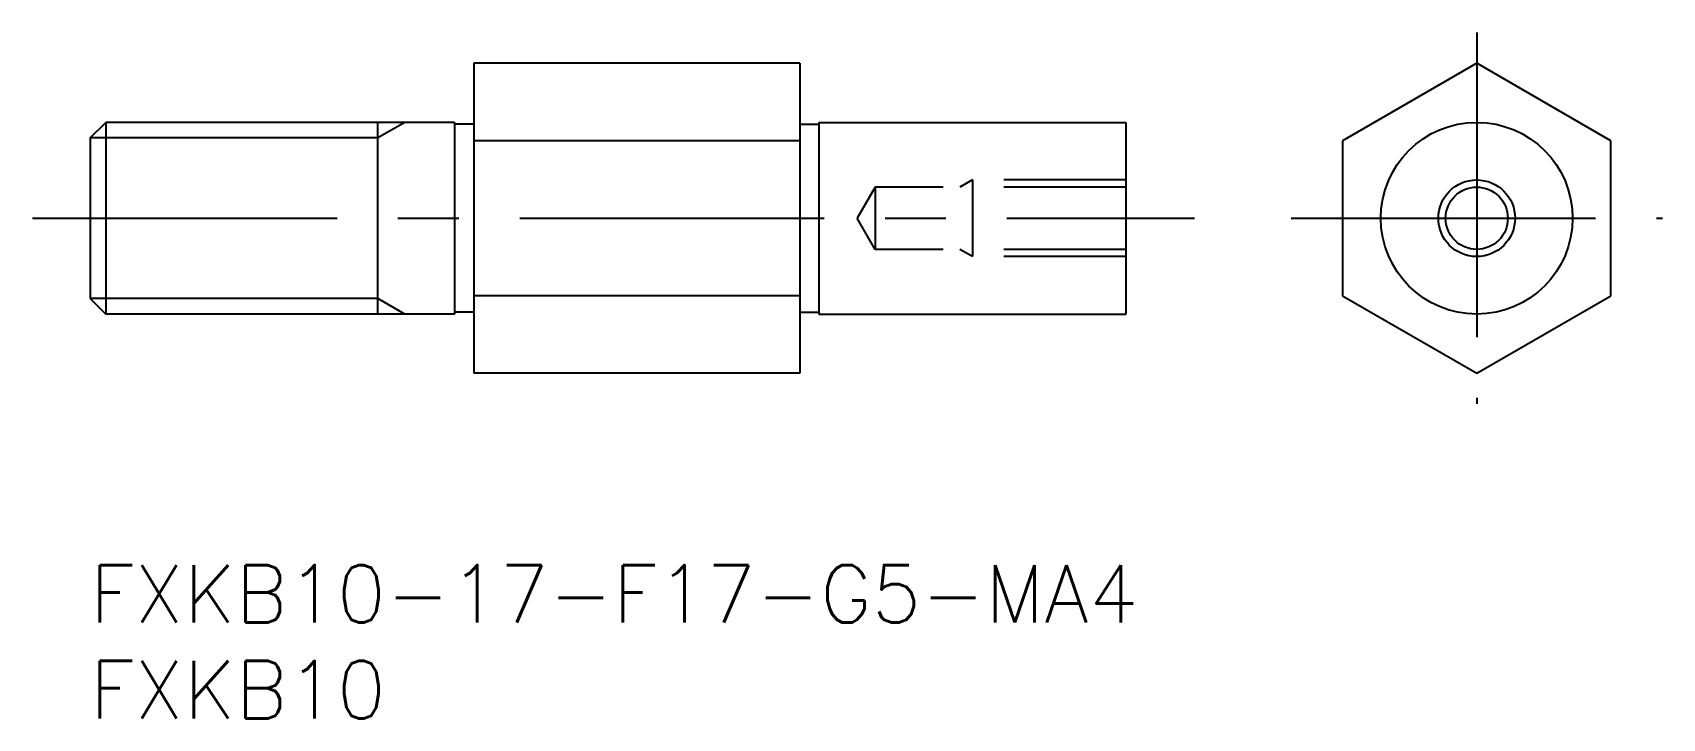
# Model space of a CAD drawing. Extents: x -3 to 82, y -8 to 27.8.
import ezdxf

# ---------------------------------------------------------------- set-up
doc = ezdxf.new("R2010")
doc.units = 0
doc.header["$LTSCALE"] = 0.5
doc.linetypes.add('CENTER', pattern=[50.8, 31.75, -6.35, 6.35, -6.35])
doc.linetypes.add('DASHED', pattern=[19.05, 12.7, -6.35])
for name, color, linetype in [('MSM_CENTER', 1, 'CENTER'), ('MSM_CONTINUOUS', 7, 'CONTINUOUS'), ('MSM_DASHED', 4, 'DASHED'), ('MSM_NARROW', 5, 'CONTINUOUS'), ('MSM_PART_NUMBER', 7, 'CONTINUOUS')]:
    doc.layers.add(name, color=color, linetype=linetype)
doc.styles.get("Standard").update_dxf_attribs({"font": 'txt.shx', "height": 3, "bigfont": 'bigfont.shx'})

# ---------------------------------------------------------------- blocks, each defined once
blk = doc.blocks.new('*U10')
at = {"layer": 'MSM_PART_NUMBER'}
blk.add_text('FXKB10-17-F17-G5-MA4', height=3, dxfattribs=at).set_placement((0, -3))
blk = doc.blocks.new('*U11')
at = {"layer": 'MSM_PART_NUMBER'}
blk.add_text('FXKB10', height=3, dxfattribs=at).set_placement((0, -8))

msp = doc.modelspace()

# ---------------------------------------------------------------- linework, layer by layer
at = {"layer": 'MSM_CENTER'}
for p, q in [((72.299, 27.765), (72.299, 8.401)), ((-3, 18.083), (57.583, 18.083)), ((62.617, 18.083), (81.982, 18.083))]:
    msp.add_line(p, q, dxfattribs=at)
at = {"layer": 'MSM_CONTINUOUS'}
for p, q in [((20, 26.166), (20, 10)), ((37, 26.166), (20, 26.166)), ((37, 26.166), (37, 10)), ((72.299, 26.166), (65.299, 22.124)), ((79.299, 22.124), (72.299, 26.166)), ((0, 22.271), (0.812, 23.083)), ((0.812, 23.083), (0.812, 13.083)), ((19, 23.083), (0.812, 23.083)), ((15, 13.083), (15, 23.083)), ((19, 23.083), (19, 13.083)), ((20, 22.983), (19, 22.983)), ((37, 22.983), (38, 22.983)), ((38, 23.083), (54, 23.083)), ((38, 23.083), (38, 13.083)), ((54, 23.083), (54, 13.083)), ((0, 22.271), (0, 13.895)), ((37, 22.124), (20, 22.124)), ((65.299, 22.124), (65.299, 14.041)), ((79.299, 14.041), (79.299, 22.124)), ((0, 13.895), (0.812, 13.083)), ((37, 14.041), (20, 14.041)), ((65.299, 14.041), (72.299, 10)), ((72.299, 10), (79.299, 14.041)), ((19, 13.083), (0.812, 13.083)), ((20, 13.183), (19, 13.183)), ((37, 13.183), (38, 13.183)), ((38, 13.083), (54, 13.083)), ((37, 10), (20, 10))]:
    msp.add_line(p, q, dxfattribs=at)
for radius in [5, 1.621]:
    msp.add_circle((72.299, 18.083), radius, dxfattribs=at)
at = {"layer": 'MSM_DASHED'}
for p, q in [((40.936, 19.704), (40, 18.083)), ((54, 19.704), (40.936, 19.704)), ((40.936, 19.704), (40.936, 16.462)), ((46, 20.083), (45.344, 19.704)), ((54, 20.083), (46, 20.083)), ((46, 20.083), (46, 16.083)), ((40.936, 16.462), (40, 18.083)), ((54, 16.462), (40.936, 16.462)), ((46, 16.083), (45.344, 16.462)), ((54, 16.083), (46, 16.083))]:
    msp.add_line(p, q, dxfattribs=at)
at = {"layer": 'MSM_NARROW'}
for p, q in [((16.406, 23.083), (15, 22.271)), ((15, 22.271), (0, 22.271)), ((15, 13.895), (0, 13.895)), ((16.406, 13.083), (15, 13.895))]:
    msp.add_line(p, q, dxfattribs=at)
msp.add_circle((72.299, 18.083), 2, dxfattribs=at)

# ---------------------------------------------------------------- block references
at = {"layer": 'MSM_CONTINUOUS'}
for name in ['*U10', '*U11']:
    msp.add_blockref(name, (0, 0), dxfattribs=at)

doc.saveas('drawing.dxf')
